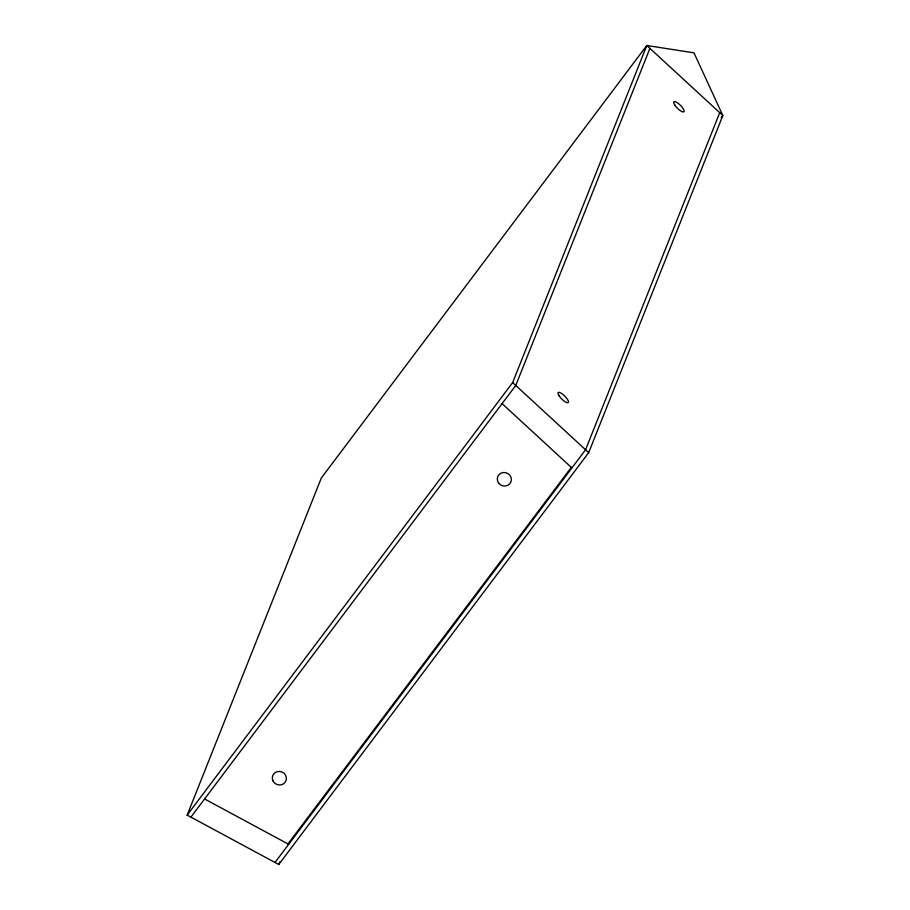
<?xml version="1.0" encoding="UTF-8"?>
<svg xmlns="http://www.w3.org/2000/svg" width="910" height="910" viewBox="0 0 910 910"><rect width="100%" height="100%" fill="white"/><g stroke="black" fill="none" stroke-linecap="round" stroke-linejoin="round"><path stroke-width="1.36" d="M187.164 815.11L321.31 478.023L646.794 45.5L693.989 52.837L722.836 115.547L588.69 452.645L278.756 864.5L187.164 815.11L512.649 382.587L646.794 45.5L722.836 115.547L721.13 117.822M278.756 864.5L279.802 861.861M649.911 48.367L515.765 385.453L190.918 817.135M719.719 112.681L585.574 449.767L275.002 862.475M287.947 843.923L571.309 467.387M204.591 798.969L288.675 844.309M512.649 382.587L588.69 452.645M502.092 403.619L571.912 467.933M674.663 104.877A7.109 2.104 44.8 0 0 683.729 111.941A7.109 2.104 44.8 0 0 678.394 103.501A7.109 2.104 44.8 0 0 674.663 104.877M558.99 395.657A7.109 2.104 44.8 0 0 568.056 402.709A7.109 2.104 44.8 0 0 562.721 394.269A7.109 2.104 44.8 0 0 558.99 395.657M498.839 483.335A7.109 6.734 21.7 0 0 510.92 481.936A7.109 6.734 21.7 0 0 503.23 472.529A7.109 6.734 21.7 0 0 498.839 483.335M273.011 780.928A7.109 6.734 21.7 0 0 285.205 782.225A7.109 6.734 21.7 0 0 279.893 771.452A7.109 6.734 21.7 0 0 273.011 780.928"/></g></svg>
